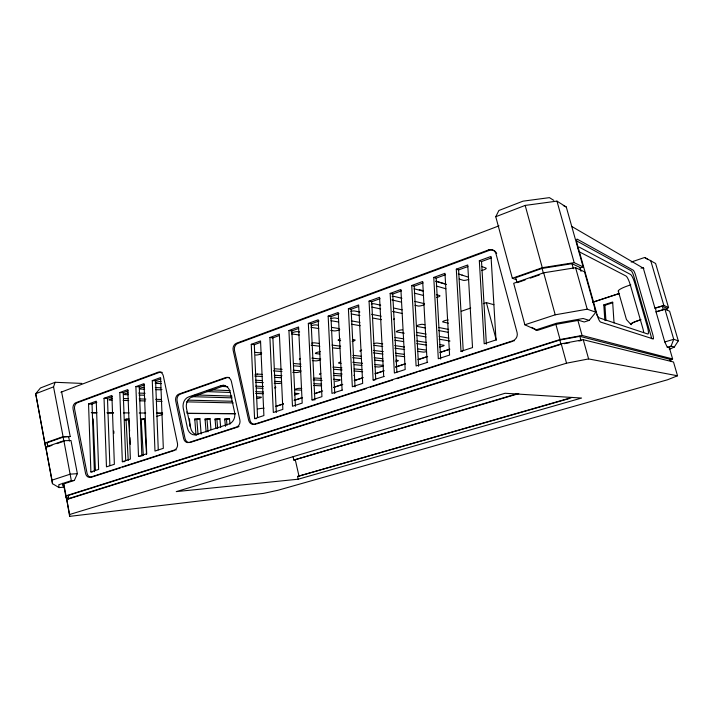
<?xml version="1.0" encoding="UTF-8"?>
<svg xmlns="http://www.w3.org/2000/svg" width="714" height="714" viewBox="0 0 714 714"><rect width="100%" height="100%" fill="white"/><g stroke="black" fill="none" stroke-linecap="round" stroke-linejoin="round"><path stroke-width="1.07" d="M61.582 391.763L70.204 436.477L63.082 436.638L53.55 386.863L55.139 382.285L81.815 383.409M667.278 347.236L671.098 346.094L673.73 339.275L664.895 309.055L656.023 311.848L664.788 341.97L667.278 347.236L670.187 348.12M63.234 486.546L63.082 484.083L74.354 480.433L77.371 473.668L70.981 440.52L63.867 440.708L45.75 447.053L52.488 483.69L59.057 487.591L64.171 487.171M516.517 279.754L512.331 278.255L495.766 216.726L498.872 210.496L522.978 201.169L549.432 197.635L553.796 200.384M669.321 349.324L674.275 347.093L678.3 340.864L669.616 311.242L664.895 309.055M589.193 320.39L595.878 312.205L584.525 271.829L575.6 267.696L543.684 272.802L513.687 283.297L524.861 324.79L537.347 330.421L556.019 324.37L578.688 320.309L584.204 321.987L589.193 320.39L583.142 318.489L556.483 323.246L535.643 330.011M666.697 308.6L668.554 307.636L655.613 263.475L644.653 257.477L631.203 262.065M669.652 360.231L672.615 358.946L669.188 347.183M677.524 375.778L667.528 379.777L277.835 490.295L263.609 493.374L69.633 516.365L66.697 499.202L561.222 343.818L583.258 339.712L673.507 361.998L677.524 375.778L588.604 358.928L566.532 363.194L69.606 514.508L69.633 516.365M55.139 382.285L40.457 387.97L35.7 393.735L45.66 447.482L35.7 393.735L53.55 386.863M495.766 216.726L525.174 205.418L556.956 201.125L566.291 207.024L583.142 266.92L580.018 268M60.851 392.254L498.988 225.847M88.545 403.99L96.256 401.161L98.639 469.419L90.883 471.945L88.545 403.99L92.035 404.053L96.836 402.294M104.039 398.314L111.893 395.431L114.365 464.296L106.466 466.867L104.039 398.314L107.484 398.394L112.384 396.6M119.818 392.522L127.815 389.594L130.376 459.075L122.335 461.699L119.818 392.522L123.227 392.638L128.217 390.808M135.892 386.631L144.041 383.641L146.7 453.756L138.498 456.433L135.892 386.631L139.266 386.774L144.344 384.908M152.269 380.624L160.579 377.581L163.327 448.338L154.974 451.061L152.269 380.624L155.598 380.794L160.775 378.902M251.266 344.335L260.539 340.935L263.894 415.566L254.568 418.609L251.266 344.335L254.309 344.683L260.467 342.425M269.901 337.499L279.37 334.036L282.851 409.39L273.328 412.496L269.901 337.499L272.891 337.883L279.495 335.464M288.929 330.528L298.586 326.985L302.192 403.089L292.472 406.257L288.929 330.528L291.847 330.948L298.586 328.485M308.341 323.406L318.203 319.801L321.934 396.654L312.009 399.894L308.341 323.406L311.197 323.87L319.06 320.988M342.283 390.103L331.956 393.387L328.163 316.141L338.222 312.455L342.095 390.085M348.396 308.725L358.669 304.958L362.676 383.382L352.332 386.756L348.396 308.725L351.109 309.269L358.285 306.645M374.895 380.098L373.136 379.973L369.058 301.147L379.553 297.301L383.704 376.528M390.165 293.409L400.893 289.482L405.186 369.531L394.387 373.047L390.165 293.409L392.727 294.043L401.473 290.839M427.668 362.284L416.101 365.97L411.728 285.511L422.688 281.494L427.142 362.373M433.764 277.425L444.974 273.319L449.579 355.063L438.298 358.74L433.764 277.425L436.165 278.148L445.295 274.81M456.3 269.169L467.75 264.974L472.525 347.584L460.994 351.342L456.3 269.169L458.602 269.946L467.929 266.527M479.326 260.726L491.036 256.433L495.989 339.935L484.19 343.782L479.326 260.726L481.531 261.547L491.25 257.995M328.163 316.141L330.948 316.641L338.971 313.705M369.058 301.147L371.699 301.736L380.071 298.675M411.728 285.511L414.209 286.18L423.143 282.914M44.991 443.019L63.082 436.638M512.331 278.255L542.283 267.696L574.181 262.654L583.142 266.92M47.731 446.955L47.16 442.76L63.109 437.138L70.204 436.477M581.053 271.365L579.946 267.438L571.985 263.689L542.087 268.419L515.678 277.719L517.043 282.753M48.918 446.437L51.908 445.384M56.897 443.644L63.885 441.198L63.109 437.138M518.061 282.396L525.174 279.906M530.261 278.13L539.418 274.926M146.548 454.318L144.389 418.841L141.193 419.948L143.309 455.371M156.393 416.557L162.596 414.415M461.315 311.277L470.722 308.029M483.262 303.7L486.395 302.62L493.909 304.717M641.038 268.214L643.127 267.509L654.952 308.18L662.315 306.163L666.528 308.145L667.054 309.947M194.788 419.805L199.92 418.779L201.143 434.032M205.016 419.778L210.059 418.761L210.978 429.73M214.95 419.752L219.912 418.752L220.68 427.588M224.607 419.725L229.489 418.743L229.979 424.178M275.452 406.471L283.503 403.821M294.088 400.349L302.549 397.564M314.196 393.735L322.657 390.951M333.599 387.354L342.765 384.346M354.412 380.517L363.194 377.626M374.823 373.806L384.043 370.78M395.681 366.951L405.481 363.729M417.904 359.642L427.677 356.438M440.127 352.341L449.874 349.137M592.531 302.245L619.011 293.543M275.818 406.453L283.235 404.008M294.891 400.179L302.308 397.743M315.017 393.566L321.38 391.477M334.09 387.3L342.568 384.507M354.224 380.678L362.703 377.893M375.412 373.717L383.891 370.932M395.547 367.103L405.088 363.962M418.859 359.437L427.338 356.652M440.047 352.475L449.588 349.342M592.629 302.325L619.118 293.624M52.488 483.69L51.997 480.156L70.275 474.15L77.371 473.668M524.861 324.79L555.215 314.812L587.22 309.198L595.878 312.205M373.136 379.973L384.186 376.448M604.82 320.265L603.812 304.887L612.648 302.013L614.04 322.96M603.812 304.887L604.919 305.315L612.746 302.763M74.354 480.433L71.329 480.656L58.789 484.726L59.057 487.591M190.459 442.385L237.842 427.017M120.532 467.831L91.883 477.068A5.275 3.989 88.7 0 1 87.037 473.204L74.586 409.104A5.212 3.918 -88.2 0 1 77.389 402.705L159.481 372.342A5.462 4.311 -86.7 0 1 161.159 372.155M122.656 467.143L174.653 450.373M256.861 423.848L366.139 388.586M370.379 387.22L392.664 380.035M396.904 378.661L417.065 372.164M419.18 371.476L512.545 341.354M654.952 308.18L663.815 305.369L668.554 307.636M68.348 497.792L66.143 497.997L66.045 495.811L560.044 339.525L582.08 335.455L672.615 358.946M68.553 499.14L68.187 495.471L559.803 340.042L579.857 336.339L670.571 359.463L671.16 361.498M656.023 311.848L663.386 309.84L662.315 306.163M315.436 421.421L68.83 498.863L68.187 495.471M317.56 420.751L560.972 344.318L559.803 340.042M664.788 341.97L673.73 339.275L678.3 340.864M293.106 456.826L293.847 460.084L516.9 393.807M293.847 460.084L518.783 393.619M298.193 479.21L176.269 491.616L505.101 393.271L581.571 398.046L298.193 479.21L297.568 476.47L572.164 397.403M297.568 476.47L569.843 398.394M564.14 343.729L569.415 342.747M578.92 340.971L581.035 340.578L579.857 336.339M447.723 319.997L447.107 320.086A3.302 0.643 -14.6 0 0 443.572 321.113A3.302 0.643 -14.6 0 0 442.939 322.014L448.383 323.156M294.463 394.904L299.041 393.575L294.409 393.253M90.883 471.945L92.633 471.829M122.335 461.699L124.896 461.556M138.498 456.433L140.185 456.344M129.091 418.859L125.976 418.859L128.234 460.405M140.363 418.841L144.389 418.841M199.92 418.779L194.735 418.779L196.029 435.254M210.059 418.761L205.025 418.77L206.114 432.024M219.912 418.752L215.021 418.761L215.86 428.552M229.489 418.743L224.732 418.743L225.419 426.419M124.816 419.993L128.984 419.975L129.6 431.015M254.568 418.609L256.594 418.609M91.294 412.674L96.872 412.71M106.904 412.772L113.588 412.817M123.397 412.879L129.198 412.915M139.23 412.987L145.683 413.031M156.83 413.103L162.64 413.138M186.925 413.299L235.093 413.611M92.284 412.853L96.729 412.879M107.832 412.951L113.392 412.987M156.714 413.254L162.265 413.29M187.818 413.451L235.584 413.754M112.044 400.179L109.822 400.126A3.427 0.643 -10.9 0 1 109.992 399.18A3.436 0.643 -10.9 0 1 112.464 398.537M123.165 400.429L128.725 400.554M139.855 400.804L145.415 400.929M156.536 401.179L162.096 401.313M186.568 401.857L233.282 402.91M123.674 398.537L128.109 398.644M139.185 398.921L145.826 399.09M155.795 399.34L161.337 399.474M187.916 400.143L232.228 401.25M128.145 394.744L124.888 394.646A3.445 0.652 -11 0 1 124.495 393.923A3.445 0.652 -11 0 1 128.225 392.923M139.007 395.065L144.433 395.226M232.166 397.868L192.539 396.672A3.106 0.553 -11.8 0 1 192.2 396.645M312.009 399.894L313.919 399.947M138.614 393.075L145.103 393.289M231.916 396.118L197.367 394.994A3.106 0.553 -11.8 0 0 196.448 395.047M256.433 396.922L260.896 397.064A2.811 0.464 -12.6 0 1 260.423 397.796A2.811 0.464 -12.6 0 1 256.745 398.573M144.656 389.228L140.221 389.059A3.463 0.669 -11.1 0 1 140.069 388.22A3.463 0.669 -11.1 0 1 144.282 387.229M155.75 389.648L159.079 389.773A3.365 0.643 -11.4 0 0 161.971 389.442M230.452 392.486L207.471 391.611A3.124 0.562 -12 0 1 207.587 390.861M255.621 393.441L263.279 393.735M155.34 387.577L160.864 387.8M230.14 390.629L212.37 389.906A3.124 0.562 -12 0 0 210.925 390.005M255.683 391.674L263.457 391.986M161.31 383.623L155.831 383.373A3.49 0.687 -11.3 0 1 155.179 383.257M227.748 386.711L222.241 386.452A3.142 0.571 -12.1 0 1 222.054 385.846M256.362 388.041L262.966 388.345M301.362 390.13L295.052 389.835A2.785 0.455 -12.9 0 1 295.873 389.005A2.785 0.455 -12.9 0 1 299.621 388.309L301.745 388.398M255.683 386.122L263.35 386.506M255.737 382.24L263.35 382.659M274.221 383.257L278.576 383.498A2.954 0.518 -12.7 0 0 281.503 383.088M313.732 385.453L321.389 385.872A2.74 0.446 -13.2 0 0 321.702 385.872M255.639 380.223L262.297 380.616M274.515 381.33L281.182 381.722M314.026 383.641L321.648 384.087M254.737 376.028L262.52 376.528M274.756 377.331L281.423 377.76M313.259 379.83L322.076 380.401M257.656 374.082L262.074 374.386M274.238 375.216L281.976 375.743M321.345 378.438L315.856 378.063A2.883 0.491 -13.1 0 0 313.571 378.331M333.402 379.259L339.989 379.705A2.758 0.455 -13.3 0 1 338.971 380.58A2.758 0.455 -13.3 0 1 335.303 381.258M273.391 370.869L281.976 371.512M292.713 372.315L295.935 372.556A3.052 0.553 -12.9 0 0 300.817 371.512M334.072 375.421L341.747 376.001M274.363 368.727L282.128 369.334M293.222 370.209L300.987 370.816M333.456 373.368L342.184 374.056M293.525 365.791L301.094 366.443M333.447 369.218L342.104 369.968M354.01 370.985L362.667 371.735M293.418 363.48L300.933 364.158M341.917 367.835L334.143 367.139A2.981 0.527 -13.3 0 0 332.92 367.201M354.135 368.933L361.909 369.629M312.339 360.57L315.463 360.873A3.159 0.598 -13.1 0 0 320.042 359.999M341.131 363.372L338.945 363.167A3.034 0.553 -13.4 0 1 340.623 361.953M354.242 364.658L361.9 365.407M375.02 366.684L378.295 367.005A2.82 0.473 -13.8 0 0 381.99 366.327A2.82 0.473 -13.8 0 0 383.195 365.381L374.502 364.497M254.818 352.323L261.279 352.984A3.499 0.723 -12.4 0 1 261.61 353.046M311.902 358.133L320.756 359.035M352.778 362.293L362.551 363.283M319.917 354.055L315.82 353.608A3.275 0.643 -13.1 0 1 316.356 352.662A3.275 0.643 -13.1 0 1 320.39 351.707M352.609 357.66L361.355 358.624M374.466 360.061L383.213 361.025M361.106 356.241L354.59 355.492A3.088 0.571 -13.5 0 0 352.85 355.626M374.136 357.732L382.82 358.723M395.851 360.213L398.019 360.463A2.847 0.482 -13.9 0 1 395.779 361.721M311.134 345.165L319.845 346.245M332.911 347.861L337.267 348.396A3.275 0.643 -13.4 0 0 339.98 348.102M373.297 352.85L383.07 354.064M396.091 355.67L404.776 356.741M319.078 343.416L314.767 342.863A3.445 0.705 -13 0 0 313.116 342.925L313.009 342.943A3.445 0.705 -13 0 0 311.75 343.175M332.028 345.076L340.658 346.183M373.377 350.378L383.302 351.654M395.431 353.207L404.258 354.34M291.571 333.92L299.309 334.982M340.649 340.694L338.552 340.408A3.4 0.687 -13.4 0 1 340.408 338.954M373.975 345.299L382.74 346.504M394.78 348.173L404.633 349.53M417.77 351.35L423.241 352.1A2.892 0.5 -14.2 0 0 426.454 351.591M299.648 331.974L297.684 331.689A3.686 0.812 -12.8 0 0 292.642 332.546A3.686 0.812 -12.8 0 0 291.624 332.983M352.654 339.561L354.724 339.855A3.338 0.66 -13.5 0 1 354.671 340.56A3.329 0.66 -13.5 0 1 352.163 341.479M382.74 343.871L377.304 343.095A3.195 0.607 -13.8 0 0 374.074 343.532M394.69 345.585L404.463 346.986M417.503 348.851L426.196 350.092M460.994 351.342L462.52 351.574M311.125 327.36L318.747 328.538M330.734 330.377L334.009 330.885A3.57 0.759 -13.4 0 0 335.803 330.814L335.91 330.796A3.57 0.759 -13.4 0 0 339.757 329.689M394.86 340.239L403.624 341.587M416.771 343.613L426.633 345.13M318.435 325.272L316.266 324.924A3.722 0.821 -13.1 0 0 311.197 325.771M331.439 327.342L339.025 328.547M394.985 337.463L403.678 338.855M416.717 340.926L426.499 342.488M439.538 344.567L443.885 345.255A2.918 0.5 -14.4 0 1 442.948 346.129A2.918 0.5 -14.4 0 1 439.378 346.968M331.019 320.702L338.588 321.996M351.574 324.218L360.222 325.7M404.24 333.215L396.609 331.912A3.311 0.652 -14.1 0 1 398.037 330.671A3.311 0.652 -14.1 0 1 402.357 329.93M416.226 335.268L426.035 336.946M439.11 339.177L450.007 341.042M338.436 318.587L335.214 318.016A3.757 0.839 -13.3 0 0 330.841 318.623M351.324 320.872L359.91 322.389M416.44 332.394L426.16 334.107M439.119 336.401L448.838 338.124M351.288 313.955L359.901 315.588M372.815 318.033L381.428 319.667M425.517 328.021L416.789 326.369A3.329 0.66 -14.3 0 1 417.288 325.495A3.329 0.66 -14.3 0 1 420.769 324.459L421.43 324.361A3.329 0.66 -14.3 0 1 422.688 324.343L424.857 324.763M438.619 330.502L448.446 332.367M359.883 312.027L354.546 310.983A3.793 0.857 -13.6 0 0 350.869 311.375M371.619 314.33L381.222 316.213M438.905 327.521L448.624 329.431M371.976 307.118L380.642 308.939M392.566 311.438L402.312 313.482M380.696 305.19L374.261 303.798A3.829 0.875 -13.9 0 0 371.325 304.012M393.575 307.993L402.152 309.849M391.834 299.907L401.304 302.102M414.986 305.28L418.136 306.011A3.65 0.785 -14.5 0 0 424.071 304.717A3.65 0.785 -14.5 0 0 424.491 304.476M401.928 298.282L394.378 296.471A3.873 0.892 -14.2 0 0 392.182 296.533M414.87 301.388L424.571 303.718M414.272 293.106L423.643 295.516M423.509 291.267L414.914 288.983A3.918 0.91 -14.5 0 0 414.013 288.911M436.406 294.703L439.628 295.56A3.722 0.821 -14.7 0 1 439.208 296.524A3.722 0.821 -14.7 0 1 436.638 297.506M419.234 289.625L422.358 290.455M436.316 286.037L445.92 288.768M436.049 281.173L445.679 284.011M435.879 281.352L446.42 284.449M459.218 279.049L463.279 280.325A3.9 0.892 -15.2 0 0 468.795 279.317M671.098 346.094L674.275 347.093M458.281 273.881L468.277 277.139M482.048 266.643L485.939 268.053A4.007 0.928 -15.5 0 1 485.324 269.187A4.007 0.928 -15.5 0 1 481.593 270.49M563.292 205.543L566.291 207.024M579.045 251.685L626.044 276.032A8.434 1.624 71.9 0 1 630.328 284.975L642.734 328.021A8.497 1.651 72.3 0 1 643.698 332.376M576.948 241.1L631.221 270.811A5.034 0.937 71.8 0 1 633.764 276.175L650.766 335.018A5.078 0.955 72.4 0 1 651.445 338.704M531.743 327.342L536.41 329.904M571.896 226.534L643.876 268.526M644.653 257.477L648.017 259.584M630.873 324.415L626.446 319.56L618.27 291.009M650.641 260.333L663.815 305.369M655.372 308.368L656.434 312.027M556.956 201.125L574.181 262.654M575.6 267.696L587.22 309.198M571.985 263.689L573.387 268.723M577.921 320.497L582.08 335.455M583.258 339.712L588.604 358.928M525.174 205.418L542.283 267.696M543.684 272.802L555.215 314.812M542.087 268.419L543.479 273.507M555.644 323.496L560.044 339.525M561.222 343.818L566.532 363.194M486.395 302.62L496.301 340.185M295.328 459.986L299.041 476.327M68.696 437.013L69.472 441.047M63.867 440.708L71.329 480.656M63.76 483.78L66.045 495.811M66.697 499.202L69.606 514.508M63.457 483.869L66.143 497.997M62.609 483.271L63.028 485.458M47.16 442.76L47.918 446.786M45.75 447.053L51.997 480.156M226.508 419.725L227.007 425.276M216.913 419.752L217.672 428.57M207.033 419.77L208.033 431.818M196.868 419.796L198.01 434.246M189.478 418.788L190.067 426.535M604.919 305.315L605.927 320.631M595.11 308.841L595.253 311.027M481.531 261.547L486.386 344.175M458.602 269.946L463.216 350.583M436.165 278.148L440.681 359.044M129.966 437.637L130.332 444.26M414.209 286.18L418.582 366.237M392.727 294.043L396.886 372.172M371.699 301.736L375.716 379.054M351.109 309.269L355.045 386.908M330.948 316.641L334.75 393.512M113.794 431.104L113.91 433.327M311.197 323.87L314.865 399.974M291.847 330.948L295.391 406.311M272.891 337.883L276.309 412.522M254.309 344.683L257.558 417.503M93.195 418.904L95.417 470.562M155.598 380.794L158.267 449.802M139.266 386.774L141.881 456.255M123.227 392.638L125.709 460.396M107.484 398.394L109.885 465.555M92.035 404.053L94.382 471.713M447.633 320.015A3.302 0.643 -14.6 0 1 448.097 319.979M261.654 353.6A3.499 0.723 -12.4 0 1 258.87 354.644A3.499 0.723 -12.4 0 1 255.666 355.01M155.375 382.686A3.49 0.687 -11.3 0 1 161.043 381.472M299.844 359.347A3.249 0.625 -12.9 0 1 300.335 358.428M361.677 350.065A3.142 0.589 -13.6 0 0 360.356 350.601A3.142 0.589 -13.6 0 0 360.267 351.243M255.032 374.377A3.186 0.598 -12.4 0 1 257.656 374.082M320.845 373.386A2.936 0.509 -13.2 0 0 319.693 373.877A2.927 0.509 -13.2 0 0 319.818 374.35M354.18 375.002A2.776 0.464 -13.5 0 1 353.948 375.582M275.399 387.095A2.901 0.5 -12.7 0 1 274.64 387.961M222.813 385.524A3.142 0.571 -12.1 0 1 223.946 385.185M208.586 390.513A3.124 0.562 -12 0 1 209.737 390.219M192.325 396.074A3.106 0.553 -11.8 0 1 192.7 395.904M194.253 395.431A3.106 0.553 -11.8 0 1 195.386 395.19M394.03 318.721A3.525 0.741 -14 0 1 393.691 319.613M462.743 275.256A3.9 0.91 -15.3 0 1 461.931 275.167M225.356 385.524A9.398 7.702 -87.6 0 0 223.866 385.863L191.771 397.073A9.237 7.426 -88.3 0 0 186.515 408.417L190.665 427.972A9.264 7.47 -89.5 0 0 196.85 434.764M176.26 449.802A5.534 4.4 89.5 0 1 175.715 450.025M161.712 372.28A5.462 4.311 -86.7 0 1 162.248 372.485M495.864 252.096A6.578 6.007 -64.9 0 0 489.411 250.337L237.824 343.372A5.703 4.703 -84.5 0 0 234.495 350.485L249.936 420.118A5.774 4.802 -89.3 0 0 255.808 424.187M496.319 252.756A6.578 6.007 -64.9 0 1 496.676 253.488M514.375 340.703A6.596 6.221 -72.8 0 1 513.598 341.015M578.233 248.972A10.076 2.258 71.4 0 1 579.456 247.258L630.614 274.497A8.452 1.598 71.9 0 1 634.88 283.467L647.339 326.593A8.514 1.615 72.3 0 1 647.794 334.027L599.349 317.9A10.148 2.294 72 0 1 596.645 314.428M186.765 411.924A10.13 1.66 -11.8 0 1 186.702 412.156M257.567 409.006A11.826 1.803 -12.6 0 1 264.109 408.158M618.708 291.571A14.664 2.535 -16.4 0 1 630.801 284.859M189.299 442.564A5.569 4.471 89.8 0 1 185.006 438.405L177.117 400.973A5.534 4.418 -87.9 0 1 180.258 394.155L227.007 377.644A5.676 4.659 -86.9 0 1 229.417 377.581M238.985 426.445A5.721 4.712 -89.4 0 1 238.431 426.776M631.426 324.468A11.469 1.607 -15.8 0 1 639.61 320.175M631.56 324.656A11.799 1.66 -15.8 0 1 641.02 319.702M158.062 372.262L75.889 402.678A5.221 3.918 -88.2 0 0 73.078 409.086L85.537 473.302A5.284 3.989 88.8 0 0 90.392 477.184L174.305 450.088A5.542 4.4 89.5 0 0 177.456 443.332L163.345 375.966A5.471 4.311 -86.7 0 0 158.062 372.262M488.474 249.954L236.504 343.22A5.721 4.703 -84.5 0 0 233.166 350.351L248.624 420.127A5.783 4.811 -89.3 0 0 254.496 424.196L512.714 340.837A6.604 6.23 -72.9 0 0 517.088 332.581L496.025 253.898A6.587 6.015 -64.9 0 0 488.474 249.954M225.669 377.563L178.857 394.11A5.542 4.427 -87.9 0 0 175.715 400.938L183.614 438.441A5.587 4.471 89.9 0 0 189.067 442.43L236.512 427.034A5.73 4.721 -89.4 0 0 239.877 420.002L231.39 381.437A5.694 4.668 -86.9 0 0 225.669 377.563M220.724 385.712L188.541 396.975A9.273 7.452 -88.3 0 0 183.266 408.372L187.416 428.016A9.309 7.488 -89.5 0 0 196.546 434.621L229.078 423.973A9.478 7.765 -89 0 0 234.611 412.308L230.203 392.191A9.443 7.72 -87.6 0 0 220.724 385.712M653.051 338.882L600.644 322.103A6.158 1.392 72.1 0 1 597.368 315.704L577.189 243.992A6.096 1.357 71.2 0 1 577.305 239.208L633.166 270.151A5.034 0.928 71.8 0 1 635.701 275.524L652.748 334.411A5.087 0.946 72.4 0 1 653.051 338.882"/></g></svg>
